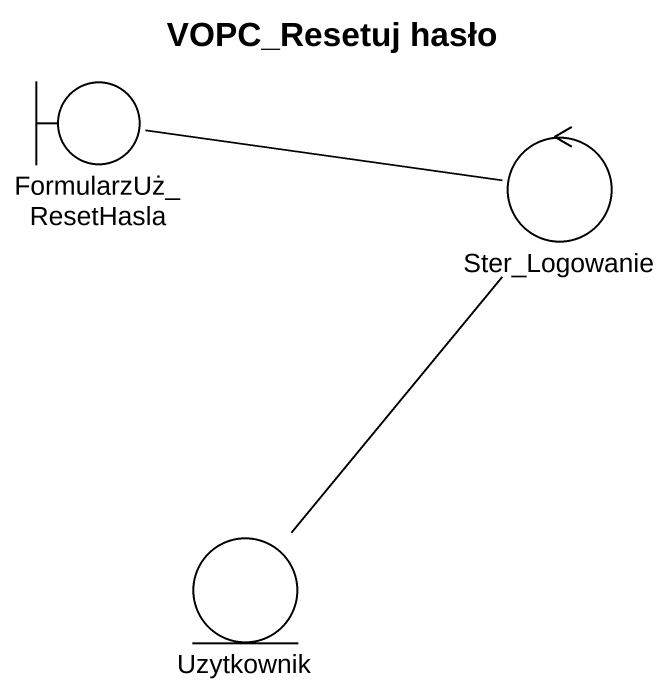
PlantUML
@startuml
title VOPC_Resetuj hasło
boundary FormularzUż_ResetHasla
control Ster_Logowanie
entity Uzytkownik
FormularzUż_ResetHasla -right- Ster_Logowanie
Ster_Logowanie -- Uzytkownik
@enduml
